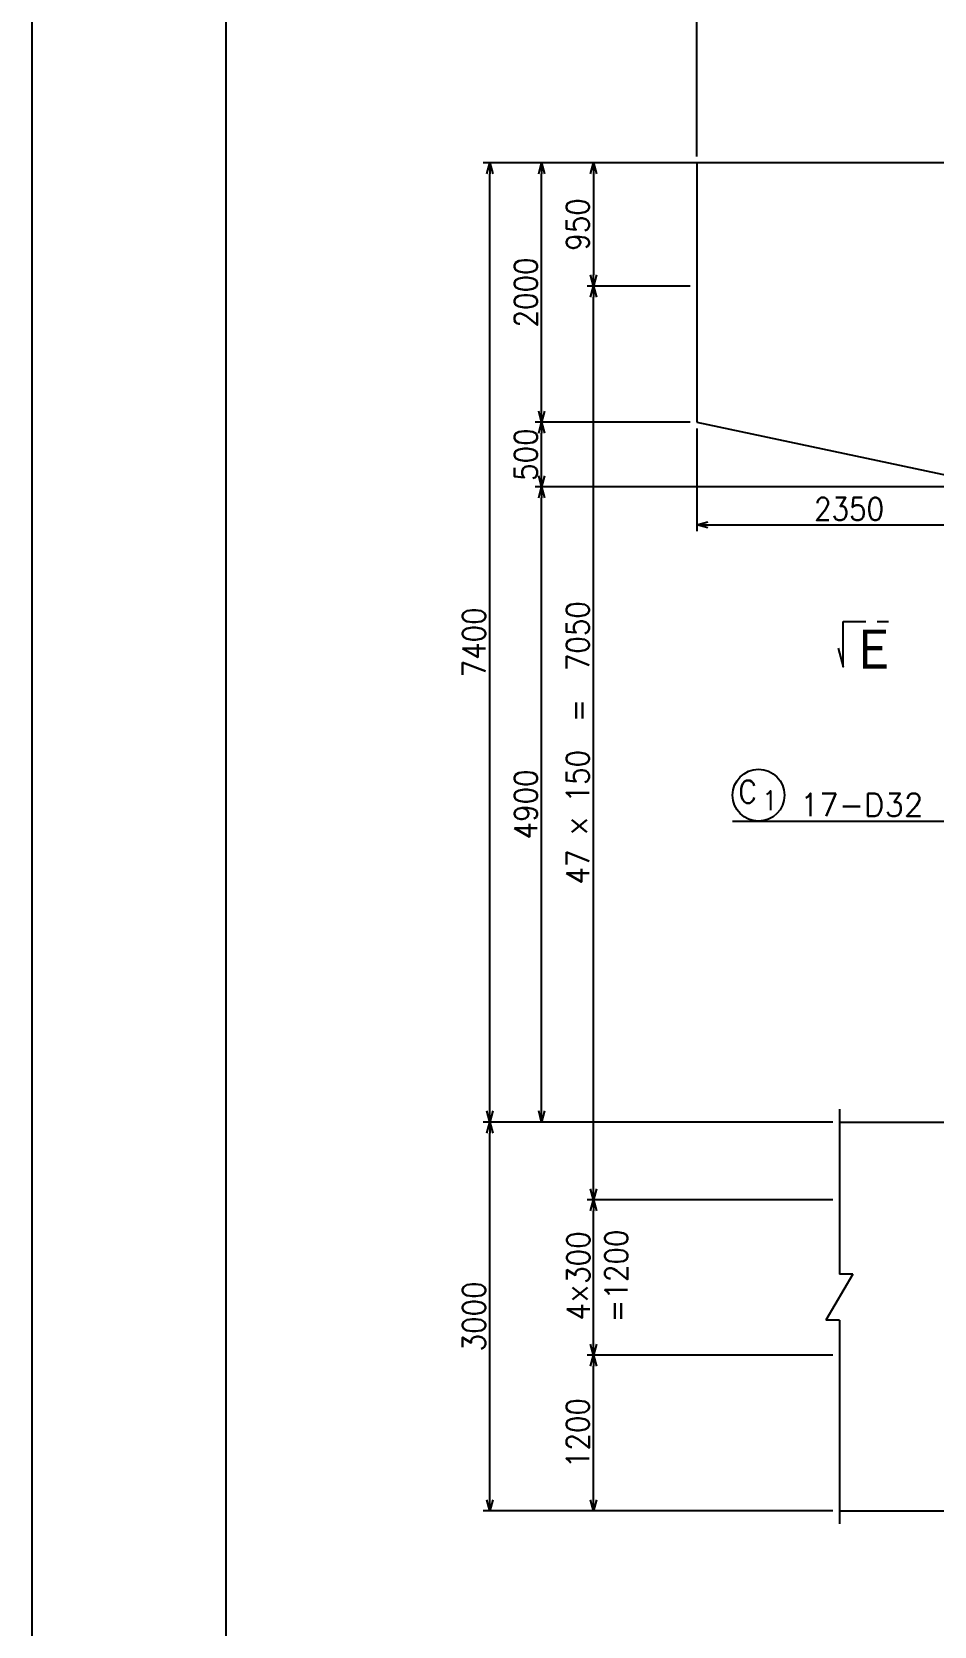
# Model space of a CAD drawing. Extents: x -12844 to 29206, y 115643 to 145343.
# Drawn here: x -12844 to -5883, y 126301 to 138601 of the extents above; entities that cross this region are included whole.
import ezdxf
from ezdxf.enums import TextEntityAlignment as Align

# ---------------------------------------------------------------- set-up
doc = ezdxf.new("R2010")
doc.units = 0
doc.header["$LTSCALE"] = 300
doc.header["$MEASUREMENT"] = 0
doc.layers.get('0').update_dxf_attribs({"linetype": 'CONTINUOUS'})
doc.layers.get('DEFPOINTS').update_dxf_attribs({"linetype": 'CONTINUOUS'})
for name, color, linetype in [('寸法', 1, 'CONTINUOUS'), ('引き出し横', 1, 'CONTINUOUS'), ('枠', 7, 'CONTINUOUS'), ('構造', 3, 'CONTINUOUS'), ('記号', 2, 'CONTINUOUS')]:
    doc.layers.add(name, color=color, linetype=linetype)
doc.styles.add('MS明朝', font='MS PMincho.ttf')
doc.styles.add('romans', font='ROMANS.shx', dxfattribs={"width": 0.9, "bigfont": 'EXTFONT.shx'})
doc.styles.add('ｽﾀｲﾙ1', font='ROMANS.shx', dxfattribs={"bigfont": 'EXTFONT.shx'})
doc.dimstyles.new('ST-50', dxfattribs={"dimscale": 50, "dimtxt": 3.5, "dimasz": 1.7, "dimexe": 1, "dimexo": 1, "dimgap": 1, "dimtad": 0, "dimdec": 0, "dimzin": 0, "dimdsep": 46, "dimtxsty": 'romans', "dimblk": 'OPEN30', "dimcen": 1, "dimdle": 3, "dimclrd": 1, "dimclre": 1, "dimclrt": 3, "dimaunit": 1, "dimadec": 0, "dimazin": 0, "dimtfac": 1, "dimtdec": 0, "dimtix": 1, "dimtmove": 2, "dimatfit": 3, "dimldrblk": 'OPEN30', "dimfxl": 0, "dimtvp": 0.7, "dimtolj": 1, "dimtzin": 0, "dimarcsym": 0})

# ---------------------------------------------------------------- blocks, each defined once
blk = doc.blocks.new('_Open30')
at = {"color": 0, "lineweight": -2}
for p, q in [((-1, 0.27), (0, 0)), ((0, 0), (-1, -0.27)), ((0, 0), (-1, 0))]:
    blk.add_line(p, q, dxfattribs=at)
blk = doc.blocks.new('*D1')
at = {"layer": 'DEFPOINTS', "color": 0, "linetype": 'Continuous'}
for p in [(-7714, 135590), (-5364, 135090), (-5364, 134798)]:
    blk.add_point(p, dxfattribs=at)
at = {"layer": '寸法', "color": 1, "linetype": 'Continuous', "lineweight": -2}
for p, q in [((-7714, 135540), (-7714, 134748)), ((-5364, 135040), (-5364, 134748)), ((-7629, 134798), (-5449, 134798))]:
    blk.add_line(p, q, dxfattribs=at)
at = {"layer": '寸法', "color": 1, "linetype": 'Continuous', "lineweight": -2, "xscale": 85, "yscale": 85, "zscale": 85, "rotation": 180}
blk.add_blockref('_Open30', (-7714, 134798), dxfattribs=at)
at = {"layer": '寸法', "color": 1, "linetype": 'Continuous', "lineweight": -2, "xscale": 85, "yscale": 85, "zscale": 85}
blk.add_blockref('_Open30', (-5364, 134798), dxfattribs=at)
at = {"layer": '寸法', "color": 3, "linetype": 'Continuous', "insert": (-6539, 134920), "char_height": 175, "attachment_point": 5, "style": 'romans'}
blk.add_mtext('\\A1;2350', dxfattribs=at)
blk = doc.blocks.new('*D2')
at = {"layer": 'DEFPOINTS', "color": 0, "linetype": 'Continuous'}
for p in [(1486, 139899), (-7714, 137590), (1486, 137590)]:
    blk.add_point(p, dxfattribs=at)
at = {"layer": '寸法', "color": 1, "linetype": 'Continuous', "lineweight": -2}
for p, q in [((-7714, 137640), (-7714, 139949)), ((-7629, 139899), (1401, 139899)), ((1486, 137640), (1486, 139949))]:
    blk.add_line(p, q, dxfattribs=at)
at = {"layer": '寸法', "color": 1, "linetype": 'Continuous', "lineweight": -2, "xscale": 85, "yscale": 85, "zscale": 85, "rotation": 180}
blk.add_blockref('_Open30', (-7714, 139899), dxfattribs=at)
at = {"layer": '寸法', "color": 1, "linetype": 'Continuous', "lineweight": -2, "xscale": 85, "yscale": 85, "zscale": 85}
blk.add_blockref('_Open30', (1486, 139899), dxfattribs=at)
at = {"layer": '寸法', "color": 3, "linetype": 'Continuous', "insert": (-3114, 140022), "char_height": 175, "attachment_point": 5, "style": 'romans'}
blk.add_mtext('\\A1;9200', dxfattribs=at)
blk = doc.blocks.new('*D3')
at = {"layer": 'DEFPOINTS', "color": 0, "linetype": 'Continuous'}
for p in [(-8911, 135590), (-7714, 135590), (-5364, 135090)]:
    blk.add_point(p, dxfattribs=at)
at = {"layer": '寸法', "color": 1, "linetype": 'Continuous', "lineweight": -2}
for p, q in [((-7764, 135590), (-8961, 135590)), ((-8911, 135175), (-8911, 135505)), ((-5414, 135090), (-8961, 135090))]:
    blk.add_line(p, q, dxfattribs=at)
at = {"layer": '寸法', "color": 1, "linetype": 'Continuous', "lineweight": -2, "xscale": 85, "yscale": 85, "zscale": 85}
for p, rotation in [((-8911, 135590), 90), ((-8911, 135090), 270)]:
    blk.add_blockref('_Open30', p, dxfattribs=dict(at, rotation=rotation))
at = {"layer": '寸法', "color": 3, "linetype": 'Continuous', "insert": (-9033, 135339), "char_height": 175, "attachment_point": 5, "rotation": 90, "style": 'romans'}
blk.add_mtext('\\A1;500', dxfattribs=at)
blk = doc.blocks.new('*D4')
at = {"layer": 'DEFPOINTS', "color": 0, "linetype": 'Continuous'}
for p in [(-8511, 128390), (-6614, 128390), (-6614, 127190)]:
    blk.add_point(p, dxfattribs=at)
at = {"layer": '寸法', "color": 1, "linetype": 'Continuous', "lineweight": -2}
for p, q in [((-6664, 128390), (-8561, 128390)), ((-8511, 127275), (-8511, 128305)), ((-6664, 127190), (-8561, 127190))]:
    blk.add_line(p, q, dxfattribs=at)
at = {"layer": '寸法', "color": 1, "linetype": 'Continuous', "lineweight": -2, "xscale": 85, "yscale": 85, "zscale": 85}
for p, rotation in [((-8511, 128390), 90), ((-8511, 127190), 270)]:
    blk.add_blockref('_Open30', p, dxfattribs=dict(at, rotation=rotation))
at = {"layer": '寸法', "color": 3, "linetype": 'Continuous', "insert": (-8633, 127790), "char_height": 175, "attachment_point": 5, "rotation": 90, "style": 'romans'}
blk.add_mtext('\\A1;1200', dxfattribs=at)
blk = doc.blocks.new('*D5')
at = {"layer": 'DEFPOINTS', "color": 0, "linetype": 'Continuous'}
for p in [(-8511, 129590), (-6614, 129590), (-6614, 128390)]:
    blk.add_point(p, dxfattribs=at)
at = {"layer": '寸法', "color": 1, "linetype": 'Continuous', "lineweight": -2}
for p, q in [((-6664, 129590), (-8561, 129590)), ((-8511, 128475), (-8511, 129505)), ((-6664, 128390), (-8561, 128390))]:
    blk.add_line(p, q, dxfattribs=at)
at = {"layer": '寸法', "color": 1, "linetype": 'Continuous', "lineweight": -2, "xscale": 85, "yscale": 85, "zscale": 85}
for p, rotation in [((-8511, 129590), 90), ((-8511, 128390), 270)]:
    blk.add_blockref('_Open30', p, dxfattribs=dict(at, rotation=rotation))
at = {"layer": '寸法', "color": 3, "linetype": 'Continuous', "insert": (-8335, 129002), "char_height": 175, "attachment_point": 5, "rotation": 90, "style": 'romans'}
blk.add_mtext('\\A1;=1200', dxfattribs=at)
blk = doc.blocks.new('*D6')
at = {"layer": 'DEFPOINTS', "color": 0, "linetype": 'Continuous'}
for p in [(-8911, 135090), (-5364, 135090), (-6614, 130190)]:
    blk.add_point(p, dxfattribs=at)
at = {"layer": '寸法', "color": 1, "linetype": 'Continuous', "lineweight": -2}
for p, q in [((-5414, 135090), (-8961, 135090)), ((-8911, 130275), (-8911, 135005)), ((-6664, 130190), (-8961, 130190))]:
    blk.add_line(p, q, dxfattribs=at)
at = {"layer": '寸法', "color": 1, "linetype": 'Continuous', "lineweight": -2, "xscale": 85, "yscale": 85, "zscale": 85}
for p, rotation in [((-8911, 135090), 90), ((-8911, 130190), 270)]:
    blk.add_blockref('_Open30', p, dxfattribs=dict(at, rotation=rotation))
at = {"layer": '寸法', "color": 3, "linetype": 'Continuous', "insert": (-9033, 132640), "char_height": 175, "attachment_point": 5, "rotation": 90, "style": 'romans'}
blk.add_mtext('\\A1;4900', dxfattribs=at)
blk = doc.blocks.new('*D7')
at = {"layer": 'DEFPOINTS', "color": 0, "linetype": 'Continuous'}
for p in [(-9311, 130190), (-6614, 130190), (-6614, 127190)]:
    blk.add_point(p, dxfattribs=at)
at = {"layer": '寸法', "color": 1, "linetype": 'Continuous', "lineweight": -2}
for p, q in [((-6664, 130190), (-9361, 130190)), ((-9311, 127275), (-9311, 130105)), ((-6664, 127190), (-9361, 127190))]:
    blk.add_line(p, q, dxfattribs=at)
at = {"layer": '寸法', "color": 1, "linetype": 'Continuous', "lineweight": -2, "xscale": 85, "yscale": 85, "zscale": 85}
for p, rotation in [((-9311, 130190), 90), ((-9311, 127190), 270)]:
    blk.add_blockref('_Open30', p, dxfattribs=dict(at, rotation=rotation))
at = {"layer": '寸法', "color": 3, "linetype": 'Continuous', "insert": (-9433, 128690), "char_height": 175, "attachment_point": 5, "rotation": 90, "style": 'romans'}
blk.add_mtext('\\A1;3000', dxfattribs=at)
blk = doc.blocks.new('*D8')
at = {"layer": 'DEFPOINTS', "color": 0, "linetype": 'Continuous'}
for p in [(-9311, 137590), (-7664, 137590), (-6614, 130190)]:
    blk.add_point(p, dxfattribs=at)
at = {"layer": '寸法', "color": 1, "linetype": 'Continuous', "lineweight": -2}
for p, q in [((-7714, 137590), (-9361, 137590)), ((-9311, 130275), (-9311, 137505)), ((-6664, 130190), (-9361, 130190))]:
    blk.add_line(p, q, dxfattribs=at)
at = {"layer": '寸法', "color": 1, "linetype": 'Continuous', "lineweight": -2, "xscale": 85, "yscale": 85, "zscale": 85}
for p, rotation in [((-9311, 137590), 90), ((-9311, 130190), 270)]:
    blk.add_blockref('_Open30', p, dxfattribs=dict(at, rotation=rotation))
at = {"layer": '寸法', "color": 3, "linetype": 'Continuous', "insert": (-9433, 133890), "char_height": 175, "attachment_point": 5, "rotation": 90, "style": 'romans'}
blk.add_mtext('\\A1;7400', dxfattribs=at)
blk = doc.blocks.new('*D9')
at = {"layer": 'DEFPOINTS', "color": 0, "linetype": 'Continuous'}
for p in [(-8511, 136640), (-7714, 136640), (-6614, 129590)]:
    blk.add_point(p, dxfattribs=at)
at = {"layer": '寸法', "color": 1, "linetype": 'Continuous', "lineweight": -2}
for p, q in [((-7764, 136640), (-8561, 136640)), ((-8511, 129675), (-8511, 136555)), ((-6664, 129590), (-8561, 129590))]:
    blk.add_line(p, q, dxfattribs=at)
at = {"layer": '寸法', "color": 1, "linetype": 'Continuous', "lineweight": -2, "xscale": 85, "yscale": 85, "zscale": 85}
for p, rotation in [((-8511, 136640), 90), ((-8511, 129590), 270)]:
    blk.add_blockref('_Open30', p, dxfattribs=dict(at, rotation=rotation))
at = {"layer": '寸法', "color": 3, "linetype": 'Continuous', "insert": (-8633, 133115), "char_height": 175, "attachment_point": 5, "rotation": 90, "style": 'romans'}
blk.add_mtext('\\A1;47 × 150  =  7050', dxfattribs=at)
blk = doc.blocks.new('*D10')
at = {"layer": 'DEFPOINTS', "color": 0, "linetype": 'Continuous'}
for p in [(-8911, 137590), (-7664, 137590), (-7714, 135590)]:
    blk.add_point(p, dxfattribs=at)
at = {"layer": '寸法', "color": 1, "linetype": 'Continuous', "lineweight": -2}
for p, q in [((-7714, 137590), (-8961, 137590)), ((-8911, 135675), (-8911, 137505)), ((-7764, 135590), (-8961, 135590))]:
    blk.add_line(p, q, dxfattribs=at)
at = {"layer": '寸法', "color": 1, "linetype": 'Continuous', "lineweight": -2, "xscale": 85, "yscale": 85, "zscale": 85}
for p, rotation in [((-8911, 137590), 90), ((-8911, 135590), 270)]:
    blk.add_blockref('_Open30', p, dxfattribs=dict(at, rotation=rotation))
at = {"layer": '寸法', "color": 3, "linetype": 'Continuous', "insert": (-9033, 136590), "char_height": 175, "attachment_point": 5, "rotation": 90, "style": 'romans'}
blk.add_mtext('\\A1;2000', dxfattribs=at)
blk = doc.blocks.new('*D73')
at = {"layer": 'DEFPOINTS', "color": 0, "linetype": 'Continuous'}
for p in [(-7664, 137590), (-8511, 136640), (-7714, 136640)]:
    blk.add_point(p, dxfattribs=at)
at = {"layer": '寸法', "color": 1, "linetype": 'Continuous', "lineweight": -2}
for p, q in [((-7714, 137590), (-8561, 137590)), ((-8511, 137505), (-8511, 136725)), ((-7764, 136640), (-8561, 136640))]:
    blk.add_line(p, q, dxfattribs=at)
at = {"layer": '寸法', "color": 1, "linetype": 'Continuous', "lineweight": -2, "xscale": 85, "yscale": 85, "zscale": 85}
for p, rotation in [((-8511, 137590), 90), ((-8511, 136640), 270)]:
    blk.add_blockref('_Open30', p, dxfattribs=dict(at, rotation=rotation))
at = {"layer": '寸法', "color": 3, "linetype": 'Continuous', "insert": (-8633, 137115), "char_height": 175, "attachment_point": 5, "rotation": 90, "style": 'romans'}
blk.add_mtext('\\A1;950', dxfattribs=at)
blk = doc.blocks.new('*D76')
at = {"layer": 'DEFPOINTS', "color": 0, "linetype": 'Continuous'}
for p in [(-5364, 139499), (-7714, 137590), (-5364, 137590)]:
    blk.add_point(p, dxfattribs=at)
at = {"layer": '構造', "color": 1, "linetype": 'Continuous', "lineweight": -2}
for p, q in [((-7714, 137640), (-7714, 139549)), ((-7629, 139499), (-5449, 139499)), ((-5364, 137640), (-5364, 139549))]:
    blk.add_line(p, q, dxfattribs=at)
at = {"layer": '構造', "color": 1, "linetype": 'Continuous', "lineweight": -2, "xscale": 85, "yscale": 85, "zscale": 85, "rotation": 180}
blk.add_blockref('_Open30', (-7714, 139499), dxfattribs=at)
at = {"layer": '構造', "color": 1, "linetype": 'Continuous', "lineweight": -2, "xscale": 85, "yscale": 85, "zscale": 85}
blk.add_blockref('_Open30', (-5364, 139499), dxfattribs=at)
at = {"layer": '構造', "color": 3, "linetype": 'Continuous', "insert": (-6539, 139622), "char_height": 175, "attachment_point": 5, "style": 'romans'}
blk.add_mtext('\\A1;2350', dxfattribs=at)

msp = doc.modelspace()

# ---------------------------------------------------------------- linework, layer by layer
at = {"layer": '引き出し横', "linetype": 'Continuous', "flags": 128}
msp.add_lwpolyline([(-7438.9, 132511.4), (-3113.9, 132511.4)], dxfattribs=at)
at = {"layer": '引き出し横', "color": 1, "linetype": 'Continuous'}
msp.add_circle((-7237.9, 132711.4), 200, dxfattribs=at)
at = {"layer": '枠', "color": 1, "linetype": 'Continuous', "flags": 128}
msp.add_lwpolyline([(-12844, 145342.8), (-12844, 115642.8), (29206, 115642.8), (29206, 145342.8), (-12844, 145342.8)], dxfattribs=at)
at = {"layer": '枠', "color": 2, "linetype": 'Continuous', "flags": 128}
msp.add_lwpolyline([(-11344, 116642.8), (-11344, 144342.8), (28206, 144342.8), (28206, 116642.8), (-11344, 116642.8)], dxfattribs=at)
at = {"layer": '構造', "linetype": 'Continuous'}
for p, q in [((1486.2, 137589.5), (-7713.8, 137589.6)), ((-7713.8, 137589.6), (-7713.8, 135589.6)), ((-7713.8, 135589.6), (-5363.9, 135089.5)), ((-6613.9, 130189.5), (-5363.9, 130189.5)), ((-6613.9, 127189.5), (386.1, 127189.5))]:
    msp.add_line(p, q, dxfattribs=at)
at = {"layer": '構造', "color": 1, "linetype": 'Continuous'}
for p, q in [((-6613.9, 130289.5), (-6613.9, 129015.1)), ((-6509.2, 129015.1), (-6718.7, 128662.4)), ((-6509.2, 129015.1), (-6613.9, 129015.1)), ((-6613.9, 128662.4), (-6718.7, 128662.4)), ((-6613.9, 128662.4), (-6613.9, 127089.5))]:
    msp.add_line(p, q, dxfattribs=at)
at = {"layer": '記号'}
for p, q in [((-6584.8, 134051.8), (-6409.8, 134051.8)), ((-6322.3, 134051.8), (-6234.8, 134051.8))]:
    msp.add_line(p, q, dxfattribs=at)
at = {"layer": '記号', "flags": 128}
msp.add_lwpolyline([(-6623.6, 133846.7), (-6584.8, 133701.8), (-6584.8, 134051.8)], dxfattribs=at)

# ---------------------------------------------------------------- texts
at = {"layer": '寸法', "color": 3, "linetype": 'Continuous', "style": 'romans', "width": 0.9}
msp.add_text('4×300', height=175, rotation=90, dxfattribs=at).set_placement((-8540.6, 129002.2), align=Align.CENTER)
at = {"layer": '引き出し横', "color": 3, "style": 'ｽﾀｲﾙ1', "width": 0.9}
for s, height, p in [('C', 175, (-7392.4, 132651.1)), ('1', 150, (-7208.9, 132595.8))]:
    msp.add_text(s, height=height, dxfattribs=at).set_placement(p)
at = {"layer": '引き出し横', "color": 3, "style": 'romans'}
msp.add_text('17-D32', height=175, dxfattribs=at).set_placement((-6918.6, 132549.8))
at = {"layer": '記号', "style": 'MS明朝', "width": 0.9}
msp.add_text('Ｅ', height=300, dxfattribs=at).set_placement((-6535.1, 133688.8))

# ---------------------------------------------------------------- dimensions: what is measured, and where the dimension line sits
at = {"layer": '寸法', "linetype": 'Continuous'}
for base, p1, p2, picture, middle in [((1486.2, 139899.5), (-7713.8, 137589.6), (1486.2, 137589.5), '*D2', (-3113.8, 140022)), ((-5363.9, 134798), (-7713.8, 135589.6), (-5363.9, 135089.5), '*D1', (-6538.9, 134920.5))]:
    dim = msp.add_linear_dim(base=base, p1=p1, p2=p2, dimstyle='ST-50', dxfattribs=at)
    dim.commit()
    dim.dimension.update_dxf_attribs({"geometry": picture, "text_midpoint": middle})
for base, p1, p2, picture, middle in [((-9310.8, 137589.5), (-6613.9, 130189.5), (-7663.8, 137589.5), '*D8', (-9433.3, 133889.5)), ((-8910.8, 137589.5), (-7713.8, 135589.6), (-7663.8, 137589.5), '*D10', (-9033.3, 136589.6)), ((-8510.8, 136639.5), (-7663.8, 137589.5), (-7713.8, 136639.5), '*D73', (-8633.3, 137114.5)), ((-8910.8, 135089.5), (-6613.9, 130189.5), (-5363.9, 135089.5), '*D6', (-9033.3, 132639.5)), ((-9310.8, 130189.5), (-6613.9, 127189.5), (-6613.9, 130189.5), '*D7', (-9433.3, 128689.5)), ((-8510.8, 128389.5), (-6613.9, 127189.5), (-6613.9, 128389.5), '*D4', (-8633.3, 127789.5))]:
    dim = msp.add_linear_dim(base=base, p1=p1, p2=p2, angle=90, dimstyle='ST-50', dxfattribs=at)
    dim.commit()
    dim.dimension.update_dxf_attribs({"geometry": picture, "text_midpoint": middle})
dim = msp.add_linear_dim(base=(-8510.8, 136639.5), p1=(-6613.9, 129589.5), p2=(-7713.8, 136639.5), angle=90, text='47 × 150  =  <>', dimstyle='ST-50', dxfattribs=at)
dim.commit()
dim.dimension.update_dxf_attribs({"geometry": '*D9', "text_midpoint": (-8633.3, 133114.5)})
dim = msp.add_linear_dim(base=(-8910.8, 135589.6), p1=(-5363.9, 135089.5), p2=(-7713.8, 135589.6), angle=90, dimstyle='ST-50', dxfattribs=at)
dim.commit()
dim.dimension.update_dxf_attribs({"geometry": '*D3', "text_midpoint": (-9033.3, 135339.4), "dimtype": 160})
dim = msp.add_linear_dim(base=(-8510.8, 129589.5), p1=(-6613.9, 128389.5), p2=(-6613.9, 129589.5), angle=90, text='=<>', dimstyle='ST-50', dxfattribs=at)
dim.commit()
dim.dimension.update_dxf_attribs({"geometry": '*D5', "text_midpoint": (-8334.9, 129002.2), "dimtype": 160})
at = {"layer": '構造', "color": 1, "linetype": 'Continuous'}
dim = msp.add_linear_dim(base=(-5363.9, 139499.5), p1=(-7713.8, 137589.6), p2=(-5363.9, 137589.5), dimstyle='ST-50', dxfattribs=at)
dim.commit()
dim.dimension.update_dxf_attribs({"geometry": '*D76', "text_midpoint": (-6538.9, 139622)})

doc.saveas('drawing.dxf')
